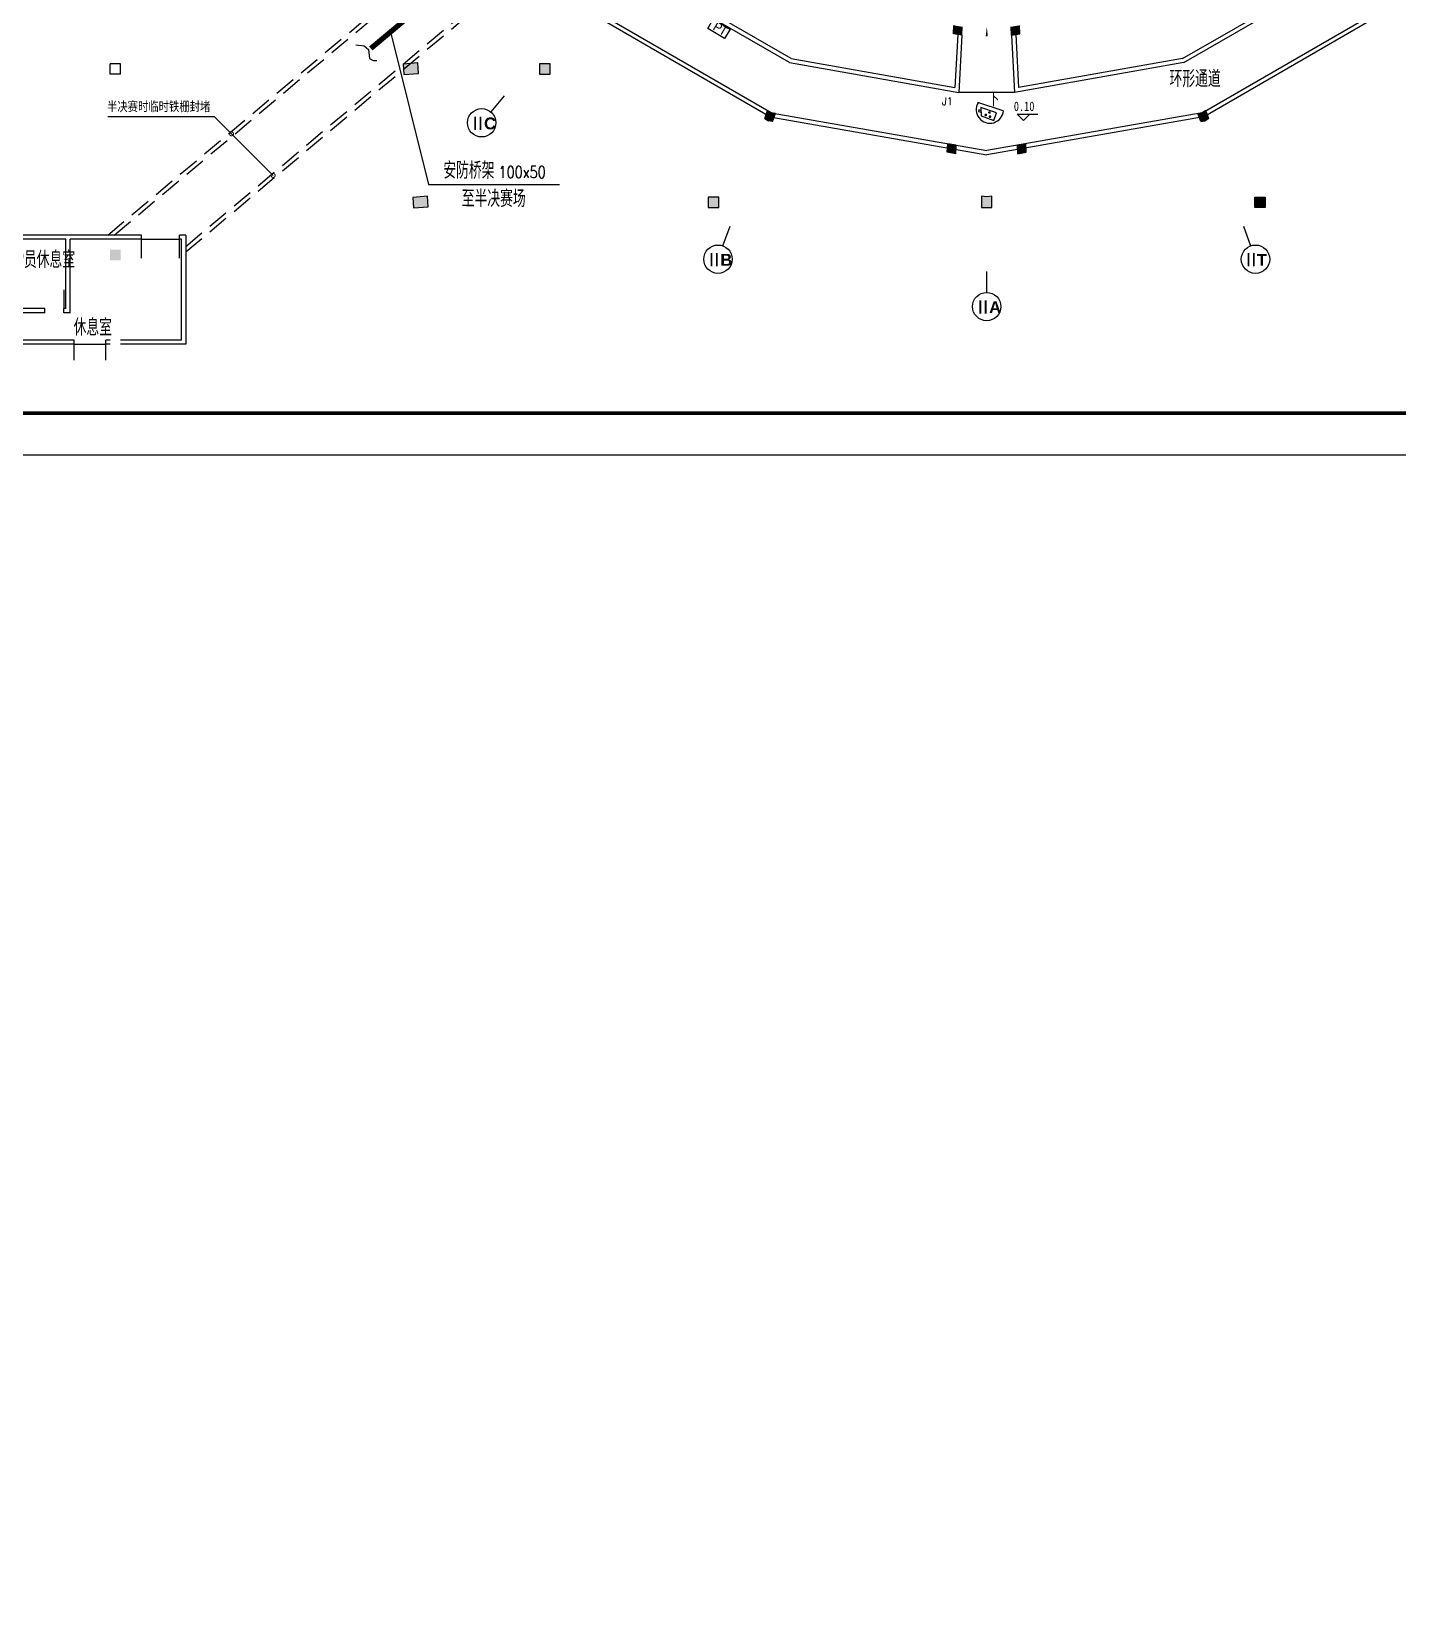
# Model space of a CAD drawing. Extents: x 23317406 to 24383751, y 42324270 to 43451021.
# Drawn here: x 23951936 to 24016907, y 43228047 to 43302981 of the extents above; entities that cross this region are included whole.
import ezdxf

# ---------------------------------------------------------------- set-up
doc = ezdxf.new("R2010")
doc.units = 0
doc.header["$MEASUREMENT"] = 0
doc.linetypes.add('DASHED', pattern=[0.75, 0.5, -0.25])
doc.layers.get('0').update_dxf_attribs({"linetype": 'CONTINUOUS'})
for name, color, linetype in [('FRAME', 7, 'CONTINUOUS'), ('WZ', 7, 'CONTINUOUS'), ('墙', 7, 'CONTINUOUS'), ('柱填充', 8, 'CONTINUOUS'), ('柱形', 7, 'CONTINUOUS'), ('楼梯', 5, 'CONTINUOUS'), ('汉字', 7, 'CONTINUOUS'), ('监控管线', 11, 'CONTINUOUS'), ('监控设备', 1, 'CONTINUOUS'), ('门禁管线', 6, 'CONTINUOUS'), ('门窗', 7, 'CONTINUOUS')]:
    doc.layers.add(name, color=color, linetype=linetype)
doc.styles.add('HZ', font='txt.shx', dxfattribs={"bigfont": 'hztxt.shx'})
doc.styles.add('HZTXT', font='txt', dxfattribs={"width": 0.9, "bigfont": 'HZTXT'})
doc.styles.add('KSHZ', font='ROMANS.shx', dxfattribs={"height": 800, "bigfont": 'dfhz.shx'})
doc.styles.add('Q1', font='SimSun.ttf', dxfattribs={"width": 0.8, "height": 450})
doc.styles.add('T-SG-01$0$Arial', font='ARIALBD.TTF')

# ---------------------------------------------------------------- blocks, each defined once
blk = doc.blocks.new('M100')
at = {"layer": '门窗'}
blk.add_line((0, 1000), (0, 0), dxfattribs=at)
blk = doc.blocks.new('_DOTSMALL')
at = {"color": 0, "linetype": 'ByBlock', "const_width": 0.5}
blk.add_lwpolyline([(-0.0625, 0, 1), (0.0625, 0, 1)], format="xyb", close=True, dxfattribs=at)
blk = doc.blocks.new('A$C22750BD6')
at = {"layer": '柱填充'}
h = blk.add_hatch(color=256, dxfattribs=at)
h.paths.add_polyline_path([(26600, 4750), (26600, 5250), (27100, 5250), (27100, 4750)])
h.paths.add_polyline_path([(3700, 4750), (3700, 5250), (3000, 5250), (3000, 4750)])
h.paths.add_polyline_path([(15350, 4750), (15350, 5250), (14850, 5250), (14850, 4750)])
h.paths.add_polyline_path([(15350, 750), (15350, 1250), (14850, 1250), (14850, 750)])
h.paths.add_polyline_path([(26600, 750), (27100, 750), (27100, 1250), (26600, 1250)])
h.paths.add_polyline_path([(3700, 750), (3000, 750), (3000, 1250), (3700, 1250)])
h.paths.add_polyline_path([(3700, 750), (3000, 750), (3000, 1250), (3700, 1250)], flags=16)
h.paths.add_polyline_path([(3700, 750), (3000, 750), (3000, 1250), (3700, 1250)], flags=0)
edge = h.paths.add_edge_path()
edge.add_line((27100, 1250), (27100, 750))
edge.add_line((26600, 1250), (27100, 1250))
edge.add_line((26600, 750), (26600, 1250))
at = {"layer": '墙'}
for p, q in [((3400, 5250), (3400, 5950)), ((3600, 5250), (3600, 5750)), ((30000, 950), (30000, 5750)), ((30200, 5950), (30200, 750)), ((3400, 1250), (3400, 4750)), ((3600, 1250), (3600, 4750)), ((0, 950), (3000, 950)), ((200, 750), (3100, 750)), ((3800, 750), (3600, 750)), ((3800, 950), (3700, 950)), ((3800, 750), (3800, 950)), ((5300, 750), (5300, 950)), ((14850, 950), (5300, 950)), ((24900, 750), (5300, 750)), ((24900, 950), (15350, 950)), ((26400, 750), (26400, 950)), ((26600, 950), (26400, 950)), ((26600, 750), (26400, 750)), ((30000, 950), (27100, 950)), ((30200, 750), (27100, 750))]:
    blk.add_line(p, q, dxfattribs=at)
at = {"layer": '柱形'}
blk.add_lwpolyline([(3700, 4750), (3700, 5250), (3000, 5250), (3000, 4750), (3700, 4750)], close=True, dxfattribs=at)
at = {"layer": '门窗'}
for p, q in [((5300, 750), (3800, 750)), ((24900, 750), (26400, 750))]:
    blk.add_line(p, q, dxfattribs=at)
at = {"layer": '门窗', "yscale": 0.7500000000000198, "zscale": 0.7500000000000198}
for p, xscale, rotation in [((3800, 750), -0.7500000000000198, 179.9999999998866), ((5300, 750), 0.7500000000000198, 180.0000000001136), ((24900, 750), -0.7500000000000198, 179.9999999998864), ((26400, 750), 0.7500000000000198, 180.0000000001135)]:
    blk.add_blockref('M100', p, dxfattribs=dict(at, xscale=xscale, rotation=rotation))
blk = doc.blocks.new('A$C2E4D70BF')
at = {"layer": 'WZ'}
for p, q in [((1282, 582), (78, 983)), ((111, 632), (96, 555)), ((96, 555), (227, 520)), ((223, 601), (111, 632)), ((219, 743), (228, 340)), ((952, 486), (219, 743)), ((228, 340), (834, 122)), ((834, 122), (957, 487))]:
    blk.add_line(p, q, dxfattribs=at)
at = {"layer": 'WZ', "const_width": 63.8}
for points in [[(480, 384, 1), (417, 395, 1)], [(655, 500, 1), (592, 512, 1)], [(680, 300, 1), (616, 311, 1)]]:
    blk.add_lwpolyline(points, format="xyb", close=True, dxfattribs=at)
at = {"layer": 'WZ'}
blk.add_arc((644, 646), 650, 149.90908, 354.3172, dxfattribs=at)
blk = doc.blocks.new('A$C62181696')
at = {"layer": '监控管线'}
blk.add_lwpolyline([(0, 519), (936, 519), (936, 3), (0, 3)], close=True, dxfattribs=at)
at = {"layer": '门禁管线', "color": 6, "style": 'HZ'}
blk.add_text('PT', height=400, rotation=359.44123, dxfattribs=at).set_placement((206, 91, -121))
blk = doc.blocks.new('A$C28D63360')
at = {"layer": '监控管线'}
blk.add_blockref('A$C62181696', (0, 0), dxfattribs=at)

msp = doc.modelspace()

# ---------------------------------------------------------------- hatches: boundary and pattern name
at = {"layer": '柱填充'}
h = msp.add_hatch(color=256, dxfattribs=at)
h.paths.add_polyline_path([(23970103.85824, 43294592.4083), (23970802.00985, 43294643.24458), (23970765.69822, 43295141.9243), (23970067.54661, 43295091.08802)])
h.paths.add_polyline_path([(23969642.08199, 43300934.13549), (23970340.2336, 43300984.97177), (23970303.92197, 43301483.65149), (23969605.77036, 43301432.81521)])
h.paths.add_polyline_path([(23969134.14424, 43306468.76174), (23969834.14424, 43306468.76174), (23969834.14424, 43306968.76174), (23969134.14424, 43306968.76174)])
h.paths.add_polyline_path([(23976099.22716, 43300948), (23976599.22716, 43300948), (23976599.22716, 43301448), (23976099.22716, 43301448)])
h.paths.add_polyline_path([(23984120, 43294606.27281), (23984620, 43294606.27281), (23984620, 43295106.27281), (23984120, 43295106.27281)])
h.paths.add_polyline_path([(23997370, 43295109.4392), (23997120, 43295153.52095), (23997120, 43294606.27281), (23997620, 43294606.27281), (23997620, 43295153.52095)])
msp.add_hatch(color=256, dxfattribs=at).paths.add_polyline_path([(24010620, 43294606.27281), (24010120, 43294606.27281), (24010120, 43295106.27281), (24010620, 43295106.27281)])

# ---------------------------------------------------------------- linework, layer by layer
for p, q in [((23974422.48233, 43299920.21338), (23973779.69472, 43299154.16894)), ((23984817.86074, 43292781.28082), (23985159.88088, 43293720.97344)), ((24009580.11912, 43293720.97344), (24009922.13926, 43292781.28082)), ((23997370, 43290568), (23997370, 43291568))]:
    msp.add_line(p, q)
at = {"color": 2}
for centre in [(23973345.81309, 43298637.08894), (23973345.81309, 43298637.08894), (23984586.99714, 43292146.9883), (24010153.00286, 43292146.9883), (23997370, 43289893)]:
    msp.add_circle(centre, 675, dxfattribs=at)
at = {"layer": 'FRAME'}
msp.add_lwpolyline([(23899660.94955, 43282820.72709), (23899660.94955, 43451020.72709), (24137460.94955, 43451020.72709), (24137460.94955, 43282820.72709)], close=True, dxfattribs=at)
at = {"layer": 'FRAME', "const_width": 180}
msp.add_lwpolyline([(23904660.94955, 43284820.72709), (23904660.94955, 43449020.72709), (24135460.94955, 43449020.72709), (24135460.94955, 43284820.72709)], close=True, dxfattribs=at)
at = {"layer": '墙', "color": 6, "linetype": 'DASHED', "ltscale": 2000}
for p, q in [((23955563.76521, 43293298), (23974072.11057, 43308828.34577)), ((23955874.90997, 43293298), (23974200.66809, 43308675.13688)), ((23959270, 43292752.75984), (23975871.91588, 43306683.42133)), ((23959270, 43292491.67838), (23976000.4734, 43306530.21244))]:
    msp.add_line(p, q, dxfattribs=at)
at = {"layer": '墙', "ltscale": 5000}
for p, q in [((23988062.45768, 43301695.73764), (23979877.54232, 43306421.30072)), ((24006677.54205, 43301695.73754), (24014862.45745, 43306421.30053)), ((23987992.99841, 43301504.89986), (23979747.00159, 43306265.72834)), ((24006747.00132, 43301504.89976), (24014992.99818, 43306265.72815)), ((23987124.75752, 43299119.42762), (23978115.24248, 43304321.07355)), ((24007615.24218, 43299119.42751), (24016624.75727, 43304321.07335)), ((23987055.29825, 43298928.58984), (23977984.70175, 43304165.50117)), ((24007684.70145, 43298928.58973), (24016755.298, 43304165.50096)), ((23995989.46478, 43302836.55807), (23995857.64231, 43300321.23623)), ((23996187.90589, 43302801.56755), (23996045.53721, 43300085.01997)), ((23998552.0951, 43302801.56773), (23998694.46344, 43300085.02008)), ((23998750.5358, 43302836.55817), (23998882.35833, 43300321.23634)), ((23987992.99813, 43301504.89996), (23996045.53721, 43300085.01997)), ((23988062.4574, 43301695.73774), (23995857.64231, 43300321.23623)), ((24006747.00187, 43301504.89996), (23998694.46344, 43300085.02008)), ((24006677.5426, 43301695.73774), (23998882.35833, 43300321.23634)), ((23987055.29794, 43298928.58996), (23997369.99967, 43297109.82963)), ((23987124.75721, 43299119.42773), (23997369.99968, 43297312.91495)), ((24007615.24279, 43299119.42773), (23997370.00032, 43297312.91495)), ((24007684.70206, 43298928.58996), (23997370.00033, 43297109.82963))]:
    msp.add_line(p, q, dxfattribs=at)
at = {"layer": '墙'}
for p, q in [((23957170, 43293298), (23932470, 43293298)), ((23953570, 43293098), (23950070, 43293098)), ((23953570, 43289798), (23953570, 43293098)), ((23953770, 43289598), (23953770, 43293098)), ((23957170, 43293098), (23953770, 43293098)), ((23957170, 43293098), (23957170, 43293298)), ((23959270, 43293298), (23958970, 43293298)), ((23958970, 43293098), (23958970, 43293298)), ((23959070, 43293098), (23958970, 43293098)), ((23952570, 43289598), (23945270, 43289598)), ((23952570, 43289798), (23950070, 43289798)), ((23952570, 43289598), (23952570, 43289798)), ((23953570, 43289798), (23953470, 43289798)), ((23953470, 43289598), (23953470, 43289798)), ((23953770, 43289598), (23953470, 43289598)), ((23953970, 43288098), (23953970, 43288298))]:
    msp.add_line(p, q, dxfattribs=at)
at = {"layer": '墙', "ltscale": 5000}
for start, end in [(67.1172342395, 67.1172342395), (66.2587266313, 66.2587266313), (64.4772342395, 64.4772342395), (64.9387266313, 64.9387266313)]:
    msp.add_arc((23850578.58196, 42857442.58139), 533172.67138, start, end, dxfattribs=at)
at = {"layer": '墙'}
for centre, start, end in [((23850634.74669, 42857737.27781), 79.4743453394, 79.4743453394), ((23850639.30178, 42857736.37231), 78.1227654233, 78.1227654233), ((23850644.55659, 42857735.23786), 77.5606287088, 77.5606287088), ((23850649.0789, 42857734.18074), 76.2090487927, 76.2090487927)]:
    msp.add_arc(centre, 530172.67138, start, end, dxfattribs=at)
at = {"layer": '柱填充'}
for points in [[(23996187.90589, 43302801.56755), (23995791.02449, 43302871.54845), (23996208.99748, 43303204.01918), (23995812.11609, 43303274.00008)], [(23998552.09411, 43302801.56755), (23998948.97551, 43302871.54845), (23998531.00252, 43303204.01918), (23998927.88391, 43303274.00008)], [(23986985.83846, 43298737.75122), (23986809.96141, 43298839.29388), (23987124.75701, 43299119.42678), (23986948.87996, 43299220.96944)], [(23987185.83846, 43298702.48583), (23986985.83846, 43298737.75122), (23987324.75701, 43299084.16138), (23987124.75701, 43299119.42678)], [(24007554.16194, 43298702.48614), (24007754.16194, 43298737.75153), (24007415.2434, 43299084.1617), (24007615.2434, 43299119.42709)], [(24007754.16194, 43298737.75153), (24007930.03899, 43298839.2942), (24007615.2434, 43299119.42709), (24007791.12045, 43299220.96975)], [(23995892.62354, 43297167.24477), (23995495.74215, 43297237.22567), (23995913.71514, 43297569.6964), (23995516.83374, 43297639.67729)], [(23998847.37621, 43297167.24473), (23999244.25761, 43297237.22562), (23998826.28462, 43297569.69635), (23999223.16601, 43297639.67725)]]:
    msp.add_solid(points, dxfattribs=at)
at = {"layer": '柱形'}
for p, q in [((23995791.02449, 43302871.54845), (23995812.11609, 43303274.00008)), ((23996187.90589, 43302801.56755), (23995791.02449, 43302871.54845)), ((23996187.90589, 43302801.56755), (23996208.99748, 43303204.01918)), ((23998552.09411, 43302801.56755), (23998531.00252, 43303204.01918)), ((23998552.09411, 43302801.56755), (23998948.97551, 43302871.54845)), ((23998948.97551, 43302871.54845), (23998927.88391, 43303274.00008)), ((23976599.22716, 43301448), (23976099.22716, 43301448)), ((23976099.22716, 43301448), (23976099.22716, 43300948)), ((23976599.22716, 43300948), (23976599.22716, 43301448)), ((23976099.22716, 43300948), (23976599.22716, 43300948)), ((23976599.22716, 43300948), (23976599.22716, 43300948)), ((23986948.87996, 43299220.96944), (23987124.75701, 43299119.42678)), ((23987324.75701, 43299084.16138), (23987124.75701, 43299119.42678)), ((24007415.2434, 43299084.1617), (24007615.2434, 43299119.42709)), ((24007791.12045, 43299220.96975), (24007615.2434, 43299119.42709)), ((23986809.96141, 43298839.29388), (23986985.83846, 43298737.75122)), ((23987185.83846, 43298702.48583), (23986985.83846, 43298737.75122)), ((24007554.16194, 43298702.48614), (24007754.16194, 43298737.75153)), ((24007930.03899, 43298839.2942), (24007754.16194, 43298737.75153)), ((23995495.74215, 43297237.22567), (23995516.83374, 43297639.67729)), ((23995913.71514, 43297569.6964), (23995516.83374, 43297639.67729)), ((23995892.62354, 43297167.24477), (23995913.71514, 43297569.6964)), ((23998826.28462, 43297569.69635), (23999223.16601, 43297639.67725)), ((23998847.37621, 43297167.24473), (23998826.28462, 43297569.69635)), ((23999244.25761, 43297237.22562), (23999223.16601, 43297639.67725)), ((23995892.62354, 43297167.24477), (23995495.74215, 43297237.22567)), ((23998847.37621, 43297167.24473), (23999244.25761, 43297237.22562)), ((23984620, 43295106.27281), (23984120, 43295106.27281)), ((23984120, 43295106.27281), (23984120, 43294606.27281)), ((23984120, 43294606.27281), (23984620, 43294606.27281)), ((23984620, 43294606.27281), (23984620, 43295106.27281)), ((23984620, 43294606.27281), (23984620, 43294606.27281)), ((23997120, 43295153.52095), (23997120, 43294606.27281)), ((23997370, 43295109.4392), (23997120, 43295153.52095)), ((23997120, 43294606.27281), (23997620, 43294606.27281)), ((23997620, 43295153.52095), (23997370, 43295109.4392)), ((23997620, 43294606.27281), (23997620, 43295153.52095)), ((23997620, 43294606.27281), (23997620, 43294606.27281)), ((24010120, 43294606.27281), (24010120, 43295106.27281)), ((24010120, 43295106.27281), (24010620, 43295106.27281)), ((24010620, 43294606.27281), (24010120, 43294606.27281)), ((24010120, 43294606.27281), (24010120, 43294606.27281)), ((24010620, 43295106.27281), (24010620, 43294606.27281))]:
    msp.add_line(p, q, dxfattribs=at)
at = {"layer": '柱形', "ltscale": 1000}
for p, q in [((23955670, 43300948), (23955670, 43301448)), ((23956170, 43301448), (23955670, 43301448)), ((23956170, 43300948), (23956170, 43301448)), ((23970303.92197, 43301483.65149), (23969605.77036, 43301432.81521)), ((23969605.77036, 43301432.81521), (23969642.08199, 43300934.13549)), ((23970340.2336, 43300984.97177), (23970303.92197, 43301483.65149)), ((23956170, 43300948), (23955670, 43300948)), ((23969642.08199, 43300934.13549), (23970340.2336, 43300984.97177)), ((23986809.96141, 43298839.29388), (23986948.87996, 43299220.96944)), ((23987185.83846, 43298702.48583), (23987324.75701, 43299084.16138)), ((24007554.16194, 43298702.48614), (24007415.2434, 43299084.1617)), ((24007930.03899, 43298839.2942), (24007791.12045, 43299220.96975)), ((23970765.69822, 43295141.9243), (23970067.54661, 43295091.08802)), ((23970067.54661, 43295091.08802), (23970103.85824, 43294592.4083)), ((23970103.85824, 43294592.4083), (23970802.00985, 43294643.24458)), ((23970802.00985, 43294643.24458), (23970765.69822, 43295141.9243))]:
    msp.add_line(p, q, dxfattribs=at)
at = {"layer": '楼梯'}
msp.add_line((23998694.46344, 43300085.02008), (23996045.53721, 43300085.01997), dxfattribs=at)
at = {"layer": '汉字', "color": 0}
for p, q in [((23955568.84613, 43298931.62109), (23960629.96471, 43298931.62109)), ((23963429.51483, 43296132.07097), (23960629.96471, 43298931.62109)), ((23998818.31201, 43299040.99339), (23999807.07186, 43299040.99339)), ((23998818.31201, 43299040.99339), (23999118.31201, 43298740.99339)), ((23999418.31201, 43299040.99339), (23999118.31201, 43298740.99339))]:
    msp.add_line(p, q, dxfattribs=at)
msp.add_lwpolyline([(23997370.00252, 43300085.02002, 0, 0, 0.0000000108), (23997370.00252, 43302751.88534, 100, 0, 0.0088812165), (23997370.00252, 43303204.02001, 100, 0, 0)], format="xyseb", dxfattribs=at)
at = {"layer": '监控管线'}
for p, q in [((23970837.04579, 43295702.48852), (23969033.46646, 43302957.43747)), ((23967356.44953, 43302350.64288), (23967751.96273, 43302306.73072)), ((23967751.96273, 43302306.73072), (23967971.69168, 43302131.08367)), ((23967971.69168, 43302131.08367), (23968015.63908, 43301691.96369)), ((23968015.63908, 43301691.96369), (23968191.42064, 43301604.13939)), ((23968191.42064, 43301604.13939), (23968367.20488, 43301604.13939)), ((23970813.09972, 43295702.31849), (23977056.25605, 43295702.31849))]:
    msp.add_line(p, q, dxfattribs=at)
at = {"layer": '监控管线', "color": 2, "const_width": 250}
msp.add_lwpolyline([(23975194.38163, 43308133.62666), (23968072.5612, 43302172.55537)], dxfattribs=at)
at = {"layer": '门窗'}
msp.add_line((23957170, 43293098), (23958970, 43293098), dxfattribs=at)

# ---------------------------------------------------------------- block references
at = {"linetype": 'ByBlock', "xscale": 375, "yscale": 375, "zscale": 375}
for p in [(23961450.2449, 43298111.3409), (23963429.51483, 43296132.07097)]:
    msp.add_blockref('_DOTSMALL', p, dxfattribs=at)
at = {"layer": '墙'}
msp.add_blockref('A$C22750BD6', (23929070.00075, 43287347.99982), dxfattribs=at)
at = {"layer": '监控管线', "rotation": 329.5521621419207}
msp.add_blockref('A$C28D63360', (23984096.42127, 43303122.14532), dxfattribs=at)
at = {"layer": '监控设备'}
msp.add_blockref('A$C2E4D70BF', (23996875.97539, 43298621.83335), dxfattribs=at)
at = {"layer": '门窗'}
for p, xscale, yscale, zscale, rotation in [((23957170, 43293098), -0.8999999999999946, 0.8999999999999946, 0.8999999999999946, 179.9999999998864), ((23958970, 43293098), 0.8999999999999946, 0.8999999999999946, 0.8999999999999946, 180.0000000001135), ((23953470, 43289798), -0.9000000000000237, 0.9000000000000237, 0.9000000000000237, 359.9999999998866)]:
    msp.add_blockref('M100', p, dxfattribs=dict(at, xscale=xscale, yscale=yscale, zscale=zscale, rotation=rotation))

# ---------------------------------------------------------------- texts
at = {"color": 3, "style": 'T-SG-01$0$Arial'}
for s, height, p in [('Ⅱ', 637.5, (23972733.268, 43298294.51982)), ('C', 562.5, (23973459.95569, 43298326.01969)), ('Ⅱ', 637.5, (23983974.45205, 43291804.41918)), ('B', 562.5, (23984701.13974, 43291835.91905)), ('Ⅱ', 637.5, (24009517.20777, 43291804.41918)), ('T', 562.5, (24010208.64546, 43291835.91905)), ('Ⅱ', 637.5, (23996757.45491, 43289550.43088)), ('A', 562.5, (23997484.1426, 43289581.93075))]:
    msp.add_text(s, height=height, dxfattribs=at).set_placement(p)
at = {"layer": '汉字', "style": 'KSHZ', "width": 0.8}
for s, height, p in [('环形通道', 800, (24006064.7169, 43300330.5062)), ('下', 700, (23997439.57462, 43299413.46553)), ('运动员休息室', 800, (23950359.93681, 43291727.49706)), ('休息室', 800, (23953937.63699, 43288505.07971))]:
    msp.add_text(s, height=height, dxfattribs=at).set_placement(p)
at = {"layer": '汉字', "color": 0, "style": 'Q1', "width": 0.8}
for s, p in [('半决赛时临时铁栅封堵', (23955528.05798, 43299191.64337)), ('0.10', (23998659.74677, 43299195.69679))]:
    msp.add_text(s, height=450, dxfattribs=at).set_placement(p)
at = {"layer": '监控管线', "style": 'KSHZ', "width": 0.8}
for s, height, p in [('安防桥架', 800, (23971521.03972, 43295974.20535)), ('100x50', 560, (23974148.252, 43296016.28153)), ('至半决赛场', 800, (23972399.70651, 43294634.11833))]:
    msp.add_text(s, height=height, rotation=359.8539725778, dxfattribs=at).set_placement(p)
at = {"layer": '监控管线', "insert": (23995243.62746, 43299848.49284), "char_height": 375, "attachment_point": 1, "rotation": 359.4491099277, "style": 'HZTXT'}
msp.add_mtext('{\\C2;J1}', dxfattribs=at)

doc.saveas('drawing.dxf')
